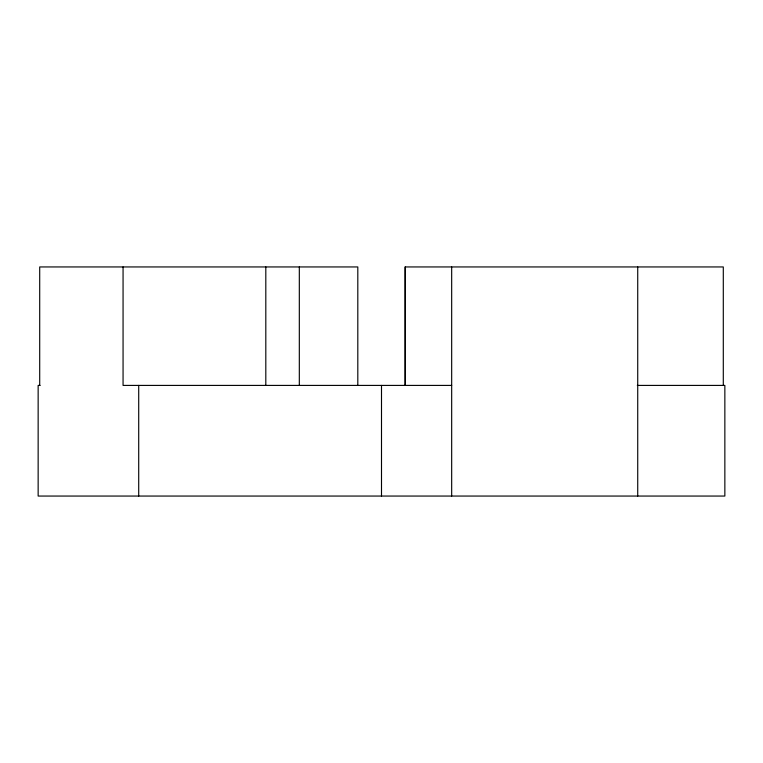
<?xml version="1.0" encoding="UTF-8"?>
<svg xmlns="http://www.w3.org/2000/svg" width="763" height="763" viewBox="0 0 763 763"><rect width="100%" height="100%" fill="white"/><g stroke="black" fill="none" stroke-linecap="round" stroke-linejoin="round"><path stroke-width="1.14" d="M405.191 266.945L405.191 385.41L405.191 266.945L723.295 266.945L723.295 385.41M451.677 496.055L451.677 266.945M637.725 496.055L637.725 266.945M40.105 385.41L38.15 385.41L38.15 496.055L724.85 496.055L724.85 385.41L637.315 385.41M451.677 385.41L123.062 385.41L123.062 266.945M381.5 385.41L381.5 496.055M357.809 385.41L357.809 266.945L39.705 266.945L39.705 385.41M299.315 266.945L299.315 385.41M265.81 266.945L265.81 385.41M138.713 385.41L138.713 496.055"/></g></svg>
